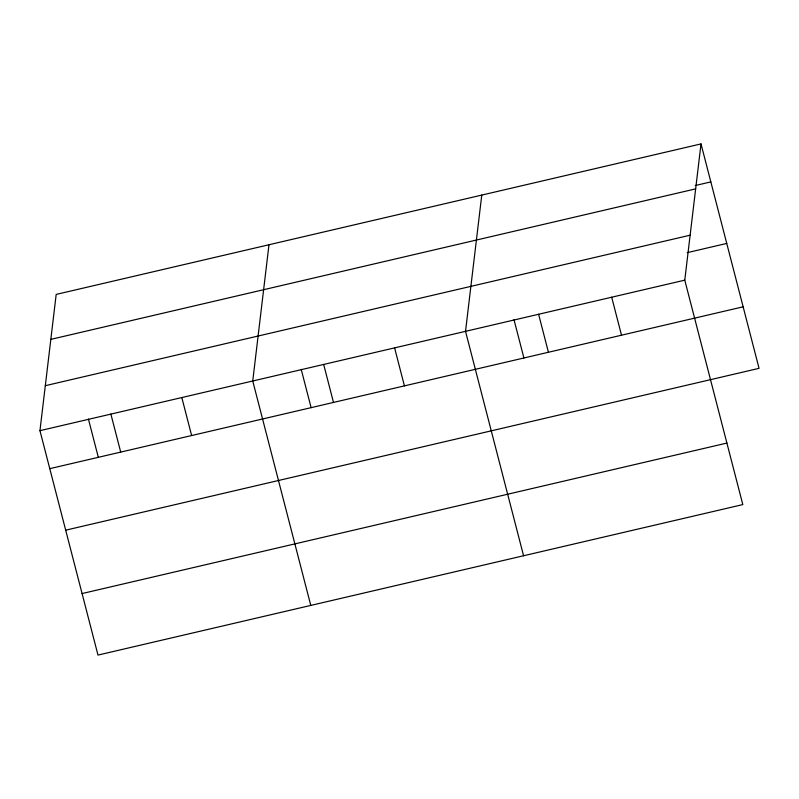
<?xml version="1.0" encoding="UTF-8"?>
<svg xmlns="http://www.w3.org/2000/svg" width="799" height="799" viewBox="0 0 799 799"><rect width="100%" height="100%" fill="white"/><g stroke="black" fill="none" stroke-linecap="round" stroke-linejoin="round"><path stroke-width="1.2" d="M701.013 143.92L684.773 280.159L742.81 504.588L97.987 655.08L39.95 430.661L56.19 294.412L701.013 143.92L759.05 368.339L65.688 530.176M268.983 244.754L252.744 380.993L310.781 605.422M481.767 195.086L465.527 331.325L523.575 555.754M695.26 185.538L710.83 181.902M50.826 339.375L695.649 188.874M45.313 385.697L690.126 235.196M687.21 252.654L726.74 243.425M39.95 430.661L684.773 280.159M49.778 468.653L743.14 306.816M82.077 593.557L726.9 443.065M611.694 297.218L621.512 335.2M538.606 314.277L548.434 352.259M514.007 319.71L523.904 357.982M394.596 347.885L404.424 385.877M323.675 364.444L333.493 402.426M301.213 369.378L311.111 407.65M181.812 397.552L191.63 435.535M110.881 414.102L120.709 452.094M88.419 419.046L98.317 457.318"/></g></svg>
